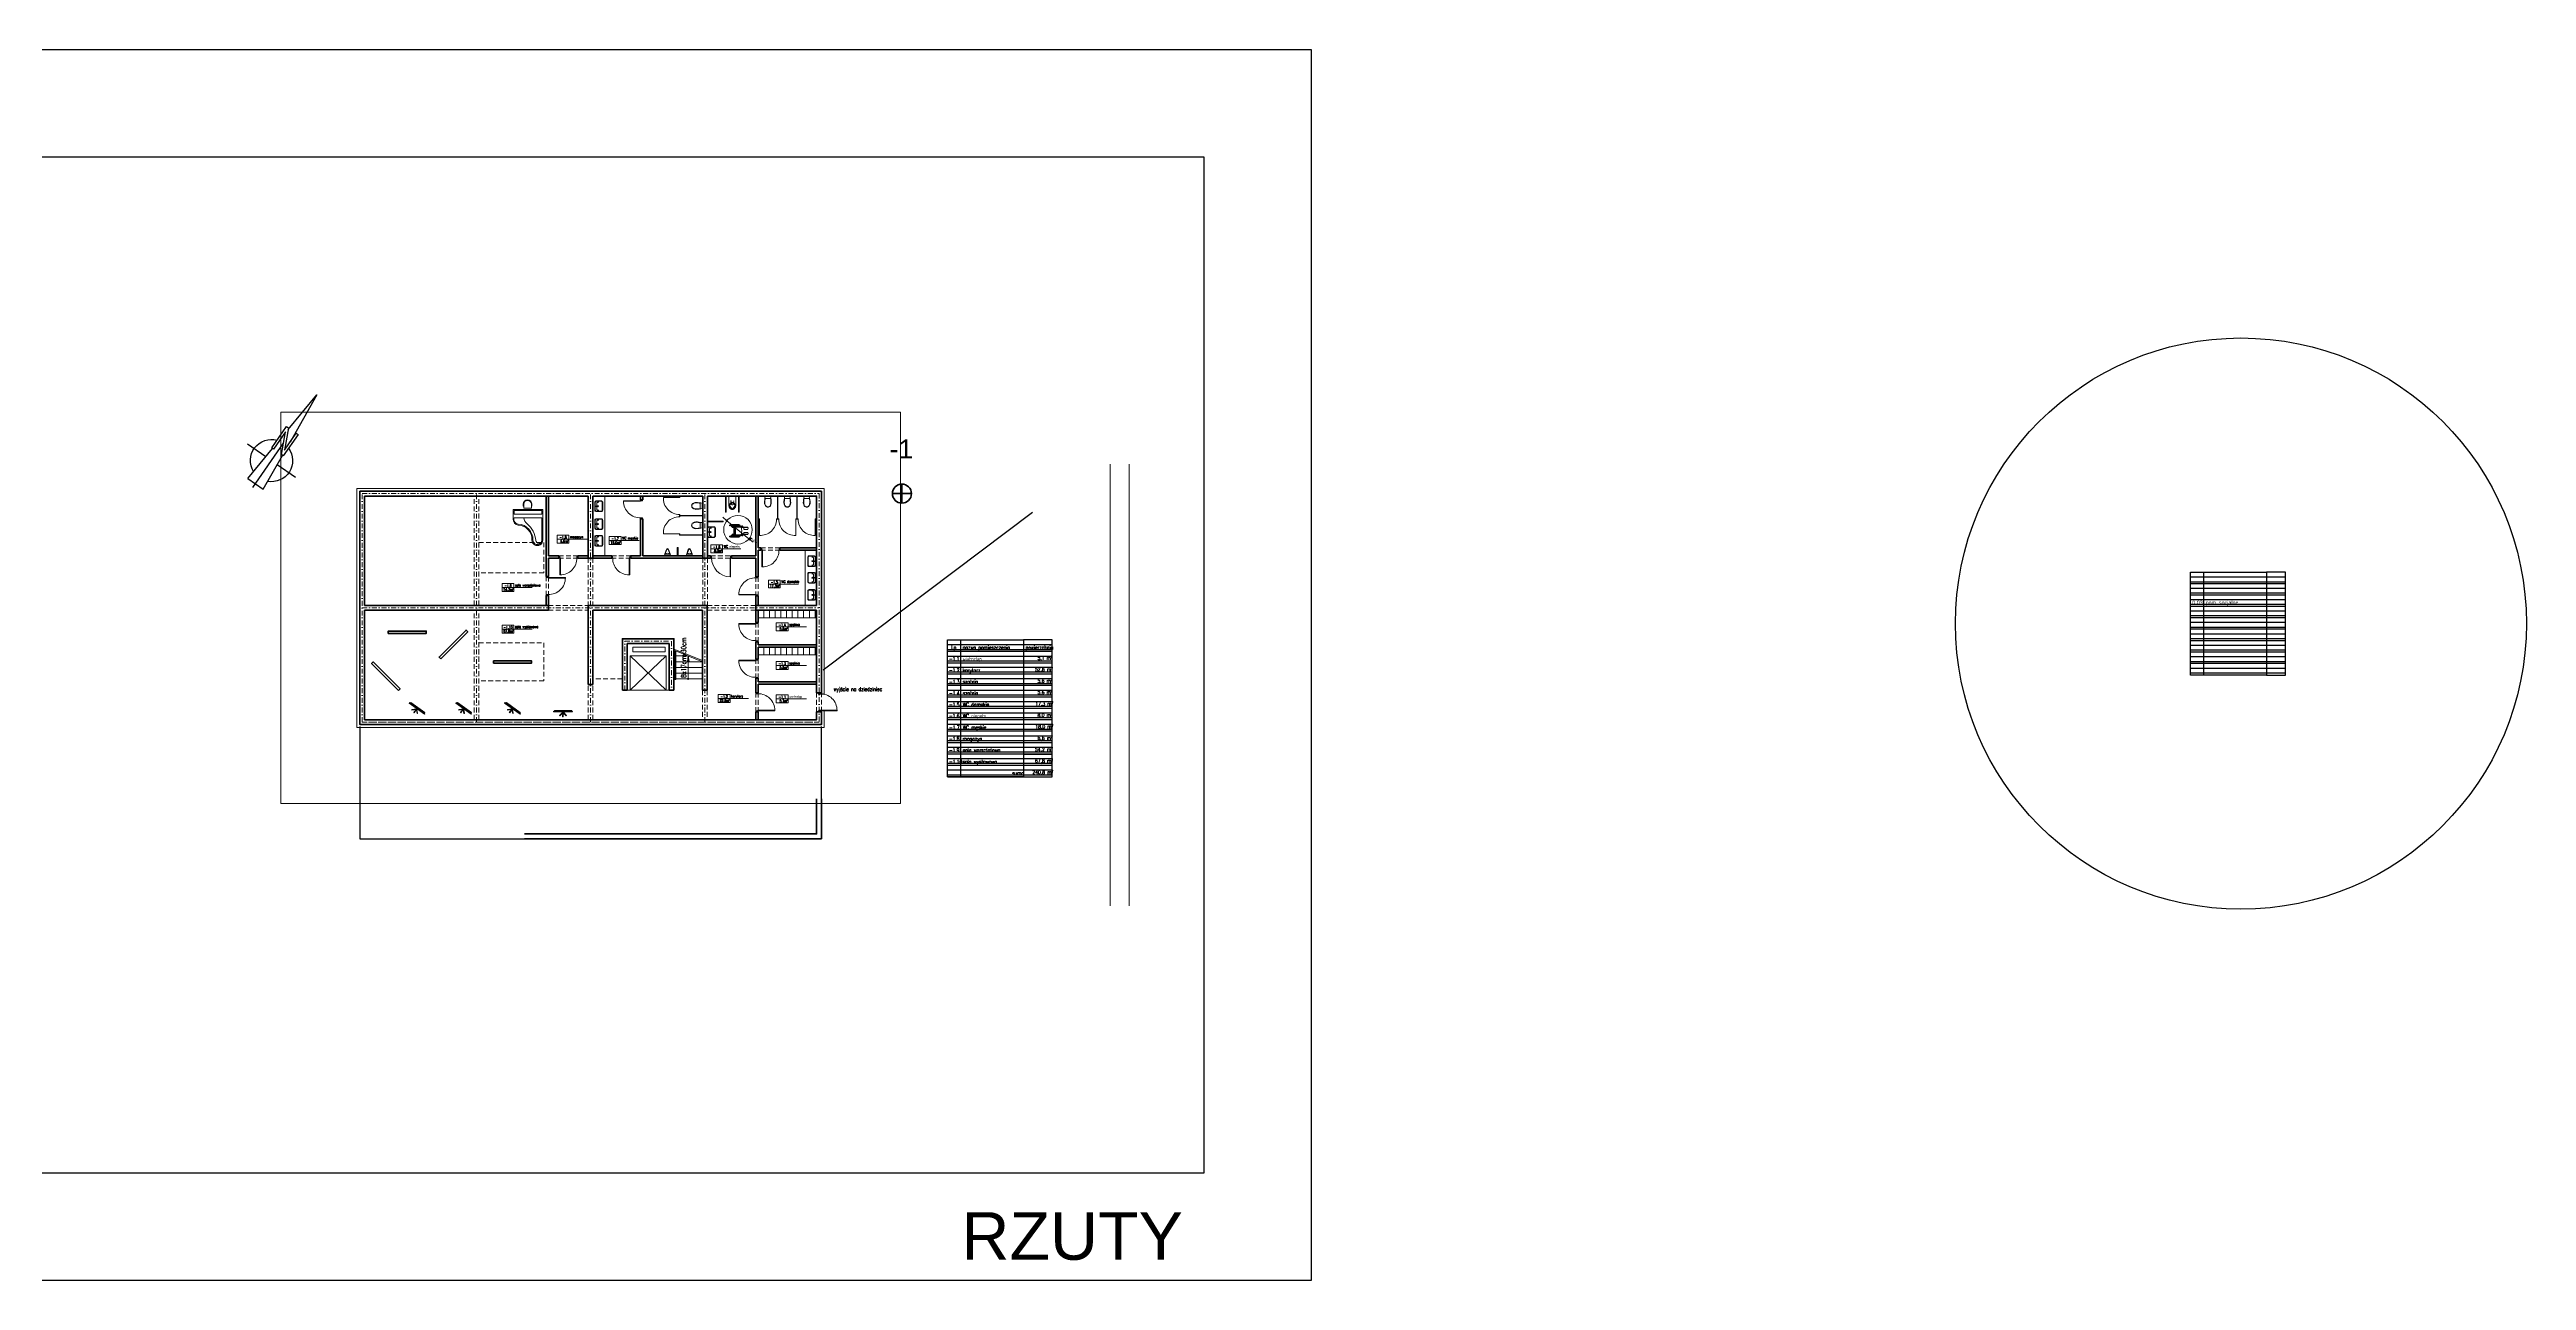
# Model space of a CAD drawing. Header units: millimetres. Extents: x -105266 to 178069, y 491 to 168574.
# Drawn here: x 14374 to 27388, y 14846 to 21310 of the extents above; entities that cross this region are included whole.
import ezdxf
from ezdxf.enums import TextEntityAlignment as Align

# ---------------------------------------------------------------- set-up
doc = ezdxf.new("R2010")
doc.units = ezdxf.units.MM
doc.linetypes.add('DASHDOT', pattern=[25.4, 12.7, -6.35, 0, -6.35])
doc.linetypes.add('DASHED', pattern=[19.05, 12.7, -6.35])
for name, color, linetype, lineweight in [('A- NAD', 111, 'DASHED', 15), ('A-MEBLE', 253, 'Continuous', 5), ('A-OSIE', 7, 'DASHDOT', 0), ('A-SCIANY DZIAŁOWE', 1, 'Continuous', 40), ('A-STOLARKA OKIENNA', 1, 'Continuous', 5), ('A-WIDOK', 111, 'Continuous', 15), ('A-wykończenia', 6, 'Continuous', 13), ('A10_OPIS', 4, 'Continuous', 15), ('A13_WYPOSAZENIE SANITARNE', 41, 'Continuous', 9), ('A16_OPIS_POM', 2, 'Continuous', 9), ('mebelki', 8, 'Continuous', 5), ('SANITARIATY', 9, 'Continuous', 5), ('sciany murowane', 3, 'Continuous', 40)]:
    doc.layers.add(name, color=color, linetype=linetype, lineweight=lineweight)
doc.styles.add('ROMANS', font='romans', dxfattribs={"width": 0.7})
doc.styles.get("Standard").update_dxf_attribs({"font": 'arial.ttf'})

# ---------------------------------------------------------------- blocks, each defined once
blk = doc.blocks.new('MW-0-152')
at = {"layer": 'A13_WYPOSAZENIE SANITARNE', "linetype": 'ByBlock'}
blk.add_line((-16, -10), (16, -10), dxfattribs=at)
blk.add_lwpolyline([(-14, 0, 0.053819), (-18, -33, 0.078305), (-16, -42, 0.087719), (-13, -49, 0.105432), (-7, -54, 0.122623), (0, -56, 0.122623), (7, -54, 0.105432), (13, -49, 0.087719), (16, -42, 0.078305), (18, -33, 0.053819), (13, 0)], format="xyb", close=True, dxfattribs=at)
blk.add_lwpolyline([(-14, -10, 0.037963), (-16, -33, 0.078126), (-14, -42, 0.087719), (-11, -48, 0.105432), (-6, -53, 0.122623), (0, -54, 0.122623), (6, -53, 0.105432), (11, -48, 0.087719), (14, -42, 0.078126), (16, -33, 0.037963), (14, -10)], format="xyb", dxfattribs=at)
blk = doc.blocks.new('MW-0-105')
at = {"layer": 'A13_WYPOSAZENIE SANITARNE', "linetype": 'ByBlock'}
for points in [[(-21, -41), (21, -41, 0.414214), (28, -34), (28, -7, 0.414214), (21, 0), (-21, 0, 0.414214), (-28, -7), (-28, -34, 0.414214)], [(-21, -39), (21, -39, 0.414214), (26, -34), (26, -7, 0.414214), (21, -2), (-21, -2, 0.414214), (-26, -7), (-26, -34, 0.414214)]]:
    blk.add_lwpolyline(points, format="xyb", close=True, dxfattribs=at)
blk.add_lwpolyline([(21, -20), (21, -15, 0.414214), (16, -10), (-16, -10, 0.414214), (-21, -15), (-21, -20)], format="xyb", dxfattribs=at)
for centre, radius in [((0, -16), 2.5), ((0, -6), 1.29)]:
    blk.add_circle(centre, radius, dxfattribs=at)
blk = doc.blocks.new('A$C0A0820CA')
at = {"layer": 'A-STOLARKA OKIENNA'}
for points in [[(0, 5), (5, 5), (5, -5), (0, -5)], [(5, 5), (5, 95), (8, 95), (8, 5)], [(95, 5), (100, 5), (100, -5), (95, -5)]]:
    blk.add_lwpolyline(points, close=True, dxfattribs=at)
blk.add_arc((8, 8), 86.6, 357.7776, 90.2803, dxfattribs=at)
blk = doc.blocks.new('A$C3C107989')
at = {"layer": 'A13_WYPOSAZENIE SANITARNE', "lineweight": 0}
for points in [[(-18, 0), (18, 0)], [(18, 0), (18, -12), (18, -24), (18, -48), (18, -50), (18, -52), (17, -54), (17, -56), (16, -58), (16, -59), (15, -61), (14, -63), (12, -64), (11, -66), (9, -67), (8, -68), (6, -69), (4, -69), (2, -70), (0, -70), (-2, -70), (-4, -69), (-6, -69), (-8, -68), (-9, -67), (-11, -66), (-12, -64), (-14, -63), (-15, -61), (-16, -59), (-16, -58), (-17, -56), (-17, -54), (-18, -52), (-18, -50), (-18, -48), (-18, -24), (-18, -12), (-18, 0)]]:
    blk.add_lwpolyline(points, dxfattribs=at)
at = {"layer": 'A13_WYPOSAZENIE SANITARNE'}
for points in [[(-10, -27), (-5, -27)], [(-8, -24), (-8, -30)], [(5, -27), (10, -27)], [(8, -25), (8, -29)]]:
    blk.add_lwpolyline(points, dxfattribs=at)
at = {"layer": 'A13_WYPOSAZENIE SANITARNE', "lineweight": 0}
for points in [[(-8, -28), (-7, -28), (-7, -28), (-7, -27), (-7, -27), (-7, -27), (-7, -26), (-7, -26), (-8, -26), (-8, -26), (-8, -26), (-8, -27), (-8, -27), (-8, -27), (-8, -28), (-8, -28)], [(-4, -38), (-4, -38), (-4, -37), (-4, -37), (-4, -37), (-3, -37), (-2, -36), (-1, -36), (0, -36), (1, -36), (2, -36), (3, -37), (4, -37), (4, -37), (4, -37), (4, -38), (4, -38), (4, -41), (4, -42), (4, -44), (4, -44), (3, -45), (3, -45), (3, -46), (2, -46), (1, -47), (1, -47), (0, -47), (-1, -47), (-1, -47), (-2, -46), (-3, -46), (-3, -45), (-3, -45), (-4, -44), (-4, -44), (-4, -42), (-4, -41)]]:
    blk.add_lwpolyline(points, close=True, dxfattribs=at)
blk.add_circle((8, -27), 0.752, dxfattribs=at)
for centre, major_axis, ratio in [((0, -49), (0, -16.5), 0.829441), ((0, -50), (0, -14.8), 0.831158)]:
    blk.add_ellipse(centre, major_axis=major_axis, ratio=ratio, start_param=0, end_param=6.283185, dxfattribs=at)
blk = doc.blocks.new('MW-0-174')
at = {"layer": 'A13_WYPOSAZENIE SANITARNE'}
for points in [[(-6, -29, 0.71055), (6, -29), (14, -5, 0.08401), (15, 0), (15, 0), (-15, 0), (-15, 0, 0.08401), (-14, -5)], [(6, -7, -0.647842), (10, -11), (4, -28, -0.71055), (-4, -28), (-10, -11, -0.763455), (-5, -8, 0.366262), (5, -8, -0.077354)]]:
    blk.add_lwpolyline(points, format="xyb", close=True, dxfattribs=at)
blk = doc.blocks.new('A$C078D0F1A')
at = {"layer": 'sciany murowane'}
for p, q in [((-50, 0), (50, 0)), ((0, 50), (0, -50))]:
    blk.add_line(p, q, dxfattribs=at)
blk.add_circle((0, 0), 50, dxfattribs=at)
blk = doc.blocks.new('opis-pomieszczenie')
for p, q in [((-65, 0), (100, 0)), ((0, 22), (0, -21))]:
    blk.add_line(p, q)
blk.add_lwpolyline([(0, 22), (-65, 22), (-65, -21), (0, -21)])
at = {"style": 'ROMANS', "width": 0.7}
for s, height, p in [('m', 14.3, (-14, -18)), ('2', 7.15, (-5, -8))]:
    blk.add_text(s, height=height, dxfattribs=at).set_placement(p, align=Align.CENTER)
blk.add_attdef('NR', text='', height=14.3, dxfattribs=at).set_placement((-32, 3), align=Align.CENTER)
for tag, p in [('POMIESZCZENIE', (6, 4)), ('POS', (6, -18))]:
    blk.add_attdef(tag, p, '', height=14.3, dxfattribs=at)
blk.add_attdef('POW', text='', height=14.3, dxfattribs=at).set_placement((-27, -17), align=Align.RIGHT)
blk = doc.blocks.new('A$C6F6820FE')
at = {"layer": 'A-MEBLE'}
for p, q in [((0, -14), (40, -14)), ((0, -44), (40, -44)), ((0, -74), (40, -74)), ((0, -104), (40, -104)), ((40, -314), (40, -6)), ((0, -134), (40, -134)), ((0, -164), (40, -164)), ((0, -194), (40, -194)), ((0, -224), (40, -224)), ((0, -254), (40, -254)), ((0, -284), (40, -284))]:
    blk.add_line(p, q, dxfattribs=at)
blk = doc.blocks.new('A$C1A052F2C')
at = {"layer": 'A-STOLARKA OKIENNA'}
for points in [[(-105, -5), (-110, -5), (-110, 5), (-105, 5)], [(0, -5), (-5, -5), (-5, 5), (0, 5)], [(-5, -5), (-5, -105), (-8, -105), (-8, -5)]]:
    blk.add_lwpolyline(points, close=True, dxfattribs=at)
blk.add_arc((-4, -4), 101, 180.3589, 267.8962, dxfattribs=at)
blk = doc.blocks.new('A$C594607AF')
at = {"layer": 'A-MEBLE'}
for p, q in [((47, 68), (-5, 68)), ((-5, 65), (47, 65)), ((-5, 9), (47, 9)), ((47, 6), (-5, 6)), ((42, 70), (-1, 70)), ((-1, 70), (-1, 68)), ((-1, 4), (-1, 6)), ((42, 4), (-1, 4)), ((2, 63), (2, 60)), ((20, 63), (2, 63)), ((20, 60), (2, 60)), ((2, 11), (2, 14)), ((20, 14), (2, 14)), ((20, 11), (2, 11)), ((7, 57), (7, 57)), ((7, 55), (17, 55)), ((7, 19), (17, 19)), ((7, 17), (7, 17)), ((10, 57), (9, 57)), ((10, 17), (9, 17)), ((12, 57), (11, 57)), ((12, 17), (11, 17)), ((15, 57), (14, 57)), ((15, 17), (14, 17)), ((17, 57), (16, 57)), ((17, 17), (16, 17)), ((17, 57), (20, 57)), ((17, 17), (17, 57)), ((17, 57), (20, 57)), ((17, 17), (20, 17)), ((20, 65), (20, 57)), ((20, 9), (20, 17)), ((22, 65), (22, 61)), ((37, 63), (22, 63)), ((22, 61), (29, 61)), ((22, 58), (29, 58)), ((22, 58), (22, 42)), ((22, 42), (25, 42)), ((25, 42), (22, 42)), ((25, 32), (22, 32)), ((22, 16), (22, 32)), ((22, 16), (29, 16)), ((22, 13), (29, 13)), ((22, 9), (22, 13)), ((37, 11), (22, 11)), ((25, 57), (29, 57)), ((25, 17), (25, 57)), ((25, 57), (29, 57)), ((25, 17), (29, 17)), ((51, 62), (29, 62)), ((51, 62), (29, 62)), ((29, 57), (51, 57)), ((29, 57), (51, 57)), ((29, 17), (51, 17)), ((51, 12), (29, 12)), ((37, 63), (37, 62)), ((37, 11), (37, 12)), ((42, 70), (42, 68)), ((42, 4), (42, 6)), ((51, 57), (55, 57)), ((51, 57), (55, 57)), ((51, 17), (55, 17)), ((58, 62), (53, 62)), ((53, 60), (58, 60)), ((53, 14), (58, 14)), ((58, 12), (53, 12)), ((56, 56), (89, 56)), ((56, 54), (90, 54)), ((56, 20), (90, 20)), ((56, 18), (89, 18)), ((58, 56), (58, 63)), ((58, 63), (61, 63)), ((58, 18), (58, 11)), ((58, 11), (61, 11)), ((61, 63), (61, 56)), ((62, 62), (61, 62)), ((62, 60), (61, 60)), ((61, 11), (61, 18)), ((62, 14), (61, 14)), ((62, 12), (61, 12)), ((89, 45), (69, 45)), ((89, 29), (69, 29))]:
    blk.add_line(p, q, dxfattribs=at)
for centre, radius, start, end in [((-5, 66), 1.62, 83.3484, 263.3484), ((-5, 8), 1.62, 96.6516, 276.6516), ((9, 56), 2.43, 157.5799, 202.4201), ((9, 18), 2.43, 157.5799, 202.4201), ((8, 59), 2.43, 248.7013, 291.2987), ((8, 15), 2.43, 68.7013, 111.2987), ((10, 59), 2.43, 248.7013, 291.2987), ((10, 15), 2.43, 68.7013, 111.2987), ((13, 59), 2.43, 248.7013, 291.2987), ((13, 15), 2.43, 68.7013, 111.2987), ((16, 59), 2.43, 248.7013, 291.2987), ((16, 15), 2.43, 68.7013, 111.2987), ((-65, 37), 86.8, 346.5803, 13.4197), ((36, 59), 6.91, 158.6958, 201.3042), ((36, 59), 6.91, 158.6958, 201.3042), ((36, 15), 6.91, 158.6958, 201.3042), ((47, 66), 1.62, 276.6516, 96.6516), ((47, 8), 1.62, 263.3484, 83.3484), ((44, 59), 6.91, 338.6958, 21.3042), ((44, 59), 6.91, 338.6958, 21.3042), ((44, 15), 6.91, 338.6958, 21.3042), ((54, 61), 1.29, 111.1935, 248.8065), ((54, 13), 1.29, 111.1935, 248.8065), ((-29, 37), 86.8, 346.5803, 13.4197), ((62, 61), 1.29, 291.1935, 68.8065), ((62, 13), 1.29, 291.1935, 68.8065), ((81, 51), 12.9, 165.0649, 204.3854), ((81, 23), 12.9, 155.6146, 194.9351), ((81, 51), 11.7, 165.0649, 207.0325), ((81, 23), 11.7, 152.9675, 194.9351), ((78, 51), 12.9, 335.6146, 24.3854), ((78, 23), 12.9, 335.6146, 24.3854)]:
    blk.add_arc(centre, radius, start, end, dxfattribs=at)
blk = doc.blocks.new('A$C50B7139D')
at = {"layer": 'A-MEBLE'}
h = blk.add_hatch(color=256, dxfattribs=at)
h.dxf.hatch_style = 1
h.paths.add_polyline_path([(-118, 106), (-112, 99), (-120, 104)])
h = blk.add_hatch(color=256, dxfattribs=at)
h.dxf.hatch_style = 1
h.paths.add_polyline_path([(11, 0), (3, 4), (9, -3)])
blk.add_line((3, 4), (-112, 99), dxfattribs=at)
for points in [[(-112, 99), (-134, 118)], [(3, 4), (26, -14)]]:
    blk.add_lwpolyline(points, dxfattribs=at)
for points in [[(-118, 106), (-112, 99), (-120, 104)], [(11, 0), (3, 4), (9, -3)]]:
    blk.add_lwpolyline(points, close=True, dxfattribs=at)
blk.add_circle((-54, 52), 75, dxfattribs=at)
at = {"layer": 'A16_OPIS_POM'}
blk.add_line((9, 6), (20, 5), dxfattribs=at)
blk.add_circle((14, 6), 3.53, dxfattribs=at)
blk.add_blockref('A$C594607AF', (-92, 9))
at = {"layer": 'A16_OPIS_POM', "insert": (23, 7), "char_height": 10, "attachment_point": 1, "rotation": 322.7249, "style": 'ROMANS'}
blk.add_mtext_dynamic_manual_height_columns('{\\fArial Narrow|b0|i0|c0|p34;150 cm}', width=102.12, gutter_width=12.5, heights=[0], dxfattribs=at)
blk = doc.blocks.new('A$C75C05469')
at = {"layer": 'A-WIDOK'}
h = blk.add_hatch(color=256, dxfattribs=at)
h.dxf.hatch_style = 1
h.paths.add_polyline_path([(10, -60), (-5, -30)])
h.paths.add_polyline_path([(4, 0), (0, 30), (0, 30), (-4, 0)])
blk.add_lwpolyline([(0, 30), (4, 0), (-4, 0), (0, 30)], dxfattribs=at)
blk = doc.blocks.new('sztalugaa')
at = {"layer": 'A-MEBLE', "ltscale": 10}
for points in [[(-61, -73), (-4, 9), (-1, 7), (-59, -75), (-61, -73)], [(-4, 3), (0, 0), (-52, -74), (-56, -71)], [(-35, -33), (-58, -37), (-58, -34), (-38, -30)], [(-35, -29), (-52, -16), (-54, -19), (-37, -31)], [(-33, -30), (-37, -7), (-40, -7), (-36, -28)], [(-34, -34), (-37, -32), (-34, -28), (-31, -31), (-34, -34)]]:
    blk.add_lwpolyline(points, dxfattribs=at)
blk = doc.blocks.new('fortepian')
at = {"layer": 'mebelki'}
for p, q in [((-27, -57), (-17, -57)), ((-27, -103), (-17, -103)), ((-17, -57), (-17, -60)), ((-17, -103), (-17, -100))]:
    blk.add_line(p, q, dxfattribs=at)
for points in [[(2, 0), (162, 0, -1.008602), (161, -57, 0.396836), (82, -129, -0.411209), (50, -156), (0, -156), (0, 0)], [(-7, -100), (-7, -60), (-27, -60, 1), (-27, -100)]]:
    blk.add_lwpolyline(points, format="xyb", close=True, dxfattribs=at)
for points in [[(25, -151), (5, -151), (5, -5)], [(25, -151), (25, -5)], [(45, -151), (45, -5)]]:
    blk.add_lwpolyline(points, dxfattribs=at)
for points in [[(5, -5), (25, -5, -1.008602)], [(45, -5), (162, -5, -1.008602), (161, -52, 0.396836), (77, -129, -0.476896), (45, -151)], [(162, -5, -0.964093), (163, -37, 0.208), (76, -83, -0.210675), (45, -99, -0.001592)]]:
    blk.add_lwpolyline(points, format="xyb", dxfattribs=at)
blk.add_arc((-27, -80), 23, 90, 270, dxfattribs=at)
blk = doc.blocks.new('A$C44275C23')
for p, q in [((4.61, 4.11), (4.61, 0.97)), ((0, 0), (7.57, 0)), ((0.66, 1.32), (6.09, 0.85)), ((0.66, 1.32), (0.66, -1.32)), ((6.09, 0.99), (9.71, 0.99)), ((6.09, 0.66), (6.09, 0.99)), ((6.09, 0.89), (6.09, 0.82)), ((6.09, 0.76), (6.09, 0.69)), ((9.05, 0.66), (6.09, 0.66)), ((6.09, -0.66), (9.05, 0.66)), ((9.71, 0.66), (6.83, -0.66)), ((15.79, 0), (8.22, -0.66)), ((9.49, 0.56), (15.79, 0)), ((9.71, 0.99), (9.71, 0.66)), ((0.66, -1.32), (6.09, -0.85)), ((4.61, -0.97), (4.61, -4.11)), ((6.09, -0.99), (6.09, -0.66)), ((9.71, -0.99), (6.09, -0.99)), ((6.83, -0.66), (9.71, -0.66)), ((9.71, -0.66), (9.71, -0.99)), ((9.71, -0.69), (9.71, -0.76)), ((9.71, -0.82), (9.71, -0.89))]:
    blk.add_line(p, q)
at = {"extrusion": (0, 0, -1)}
for major_axis, start_param, end_param in [((0, -2.96), 1.990863, 4.372879), ((0, 2.96), 1.909951, 4.291964)]:
    blk.add_ellipse((4.61, 0), major_axis=major_axis, ratio=1, start_param=start_param, end_param=end_param, dxfattribs=at)

msp = doc.modelspace()

# ---------------------------------------------------------------- hatches: boundary and pattern name
at = {"layer": 'A-WIDOK'}
h = msp.add_hatch(color=256, dxfattribs=at)
h.dxf.hatch_style = 1
edge = h.paths.add_edge_path()
edge.add_arc((17729.26, 18005.75), 3.47, 90, 450)

# ---------------------------------------------------------------- linework, layer by layer
for p, q in [((18404.26, 18965.75), (18404.26, 18845.75)), ((18439.26, 18052.75), (19537.98, 18880.85)), ((25622.29, 18505.69), (26122.29, 18505.69)), ((25692.29, 18025.69), (25692.29, 18565.69)), ((26022.29, 18565.69), (26022.29, 18025.69)), ((26122.29, 18445.69), (25622.29, 18445.69)), ((26122.29, 18385.69), (25622.29, 18385.69)), ((26122.29, 18325.69), (25622.29, 18325.69)), ((26122.29, 18265.69), (25622.29, 18265.69)), ((19091.8, 18150.09), (19641.8, 18150.09)), ((19091.8, 18090.09), (19641.8, 18090.09)), ((19161.8, 17490.09), (19161.8, 18210.09)), ((19491.8, 18150.09), (19491.8, 17610.09)), ((26122.29, 18205.69), (25622.29, 18205.69)), ((26122.29, 18145.69), (25622.29, 18145.69)), ((19641.8, 18030.09), (19091.8, 18030.09)), ((19641.8, 17970.09), (19091.8, 17970.09)), ((26122.29, 18085.69), (25622.29, 18085.69)), ((19641.8, 17910.09), (19091.8, 17910.09)), ((19641.8, 17850.09), (19091.8, 17850.09)), ((19641.8, 17790.09), (19091.8, 17790.09)), ((19641.8, 17730.09), (19091.8, 17730.09)), ((19641.8, 17670.09), (19091.8, 17670.09)), ((19641.8, 17610.09), (19091.8, 17610.09)), ((19641.8, 17550.09), (19091.8, 17550.09))]:
    msp.add_line(p, q)
at = {"color": 4}
for p, q in [((25622.29, 18540.69), (26122.29, 18540.69)), ((25622.29, 18515.69), (26122.29, 18515.69)), ((26122.29, 18480.69), (25622.29, 18480.69)), ((26122.29, 18455.69), (25622.29, 18455.69)), ((26122.29, 18420.69), (25622.29, 18420.69)), ((26122.29, 18395.69), (25622.29, 18395.69)), ((26122.29, 18360.69), (25622.29, 18360.69)), ((26122.29, 18335.69), (25622.29, 18335.69)), ((26122.29, 18300.69), (25622.29, 18300.69)), ((26122.29, 18275.69), (25622.29, 18275.69)), ((26122.29, 18240.69), (25622.29, 18240.69)), ((19091.8, 18185.09), (19641.8, 18185.09)), ((19091.8, 18160.09), (19641.8, 18160.09)), ((19091.8, 18125.09), (19641.8, 18125.09)), ((19091.8, 18100.09), (19641.8, 18100.09)), ((26122.29, 18215.69), (25622.29, 18215.69)), ((26122.29, 18180.69), (25622.29, 18180.69)), ((26122.29, 18155.69), (25622.29, 18155.69)), ((26122.29, 18120.69), (25622.29, 18120.69)), ((26122.29, 18095.69), (25622.29, 18095.69)), ((19641.8, 18065.09), (19091.8, 18065.09)), ((19641.8, 18040.09), (19091.8, 18040.09)), ((19641.8, 18005.09), (19091.8, 18005.09)), ((19641.8, 17980.09), (19091.8, 17980.09)), ((26122.29, 18060.69), (25622.29, 18060.69)), ((26122.29, 18035.69), (25622.29, 18035.69)), ((19641.8, 17945.09), (19091.8, 17945.09)), ((19641.8, 17920.09), (19091.8, 17920.09)), ((19641.8, 17885.09), (19091.8, 17885.09)), ((19641.8, 17860.09), (19091.8, 17860.09)), ((19641.8, 17825.09), (19091.8, 17825.09)), ((19641.8, 17800.09), (19091.8, 17800.09)), ((19641.8, 17765.09), (19091.8, 17765.09)), ((19641.8, 17740.09), (19091.8, 17740.09)), ((19641.8, 17705.09), (19091.8, 17705.09)), ((19641.8, 17680.09), (19091.8, 17680.09)), ((19641.8, 17645.09), (19091.8, 17645.09)), ((19641.8, 17620.09), (19091.8, 17620.09)), ((19641.8, 17585.09), (19091.8, 17585.09)), ((19641.8, 17560.09), (19091.8, 17560.09)), ((19641.8, 17525.09), (19091.8, 17525.09)), ((19641.8, 17500.09), (19091.8, 17500.09))]:
    msp.add_line(p, q, dxfattribs=at)
for points in [[(5773.47, 21310.39), (21002.39, 21310.39), (21002.39, 14846.11), (5773.47, 14846.11)], [(6336.59, 20747.27), (20439.26, 20747.27), (20439.26, 15409.23), (6336.59, 15409.23)], [(26022.29, 18565.69), (26022.29, 18025.69), (25622.29, 18025.69), (25622.29, 18565.69)], [(19491.8, 18210.09), (19491.8, 17490.09), (19091.8, 17490.09), (19091.8, 18210.09)]]:
    msp.add_lwpolyline(points, close=True)
for points in [[(26022.29, 18025.69), (26122.29, 18025.69), (26122.29, 18565.69), (26022.29, 18565.69)], [(19491.8, 17610.09), (19641.8, 17610.09), (19641.8, 18210.09), (19491.8, 18210.09)], [(16004.26, 17755.75), (16004.26, 17165.75), (18429.26, 17165.75), (18429.26, 17755.75)], [(19091.8, 17490.09), (19641.8, 17490.09), (19641.8, 17610.09)]]:
    msp.add_lwpolyline(points)
msp.add_circle((25887.93, 18295.69), 1500)
at = {"layer": 'A- NAD', "ltscale": 2}
for p, q in [((16604.26, 18390.75), (16604.26, 18965.75)), ((16629.26, 18390.75), (16629.26, 18965.75)), ((17049.66, 18652.03), (17149.66, 18652.03)), ((17049.66, 18640.03), (17149.66, 18640.03)), ((17204.26, 18640.03), (17204.26, 18390.75)), ((17229.26, 18640.03), (17229.26, 18390.75)), ((17326.32, 18640.03), (17427.37, 18640.03)), ((17327.37, 18652.03), (17427.37, 18652.03)), ((17806.26, 18640.03), (17806.26, 18390.75)), ((17831.26, 18640.03), (17831.26, 18390.75)), ((17847.11, 18652.03), (17957.11, 18652.03)), ((17847.11, 18640.03), (17957.11, 18640.03)), ((18110.87, 18694.03), (18210.87, 18694.03)), ((18110.87, 18682.03), (18210.87, 18682.03)), ((16983.26, 18443), (16983.26, 18543)), ((16995.26, 18543), (16995.26, 18443)), ((18084.26, 18541.03), (18084.26, 18441.03)), ((18096.26, 18541.03), (18096.26, 18441.03)), ((16604.26, 17790.75), (16604.26, 18365.75)), ((16629.26, 17790.75), (16629.26, 18365.75)), ((16995.26, 18390.75), (17204.26, 18390.75)), ((16995.26, 18365.75), (17204.26, 18365.75)), ((17829.26, 18390.75), (18084.26, 18390.75)), ((17829.26, 18365.75), (18084.26, 18365.75)), ((16629.26, 18237), (16629.26, 18037)), ((18084.26, 18300.6), (18084.26, 18200.6)), ((18096.26, 18300.6), (18096.26, 18200.6)), ((18084.26, 18008.27), (18084.26, 18108.27)), ((18096.26, 18008.27), (18096.26, 18108.27)), ((17204.26, 17790.75), (17204.26, 17975.75)), ((17384.26, 18005.75), (17229.26, 18005.75)), ((17229.26, 17790.75), (17229.26, 17975.75)), ((17804.26, 17945.75), (17804.26, 17790.75)), ((17829.26, 17945.75), (17829.26, 17790.75)), ((18084.26, 17932.55), (18084.26, 17832.55)), ((18096.26, 17932.55), (18096.26, 17832.55)), ((18404.26, 17932.55), (18404.26, 17832.55)), ((18429.26, 17832.55), (18429.26, 17932.55)), ((17229.26, 17765.75), (17804.26, 17765.75))]:
    msp.add_line(p, q, dxfattribs=at)
for points in [[(16629.26, 18721.72), (16971.26, 18721.72), (16971.26, 18561.72), (16629.26, 18561.72)], [(16629.26, 18195), (16971.26, 18195), (16971.26, 17995), (16629.26, 17995)]]:
    msp.add_lwpolyline(points, dxfattribs=at)
at = {"layer": 'A-MEBLE'}
for points in [[(17659.26, 18153.75), (17659.26, 18005.75)], [(17664.26, 18151.75), (17664.26, 18005.75)], [(17659.26, 18005.75), (17659.26, 18001.75), (17664.26, 18001.75), (17664.26, 18005.75)]]:
    msp.add_lwpolyline(points, dxfattribs=at)
at = {"layer": 'A-OSIE', "ltscale": 2}
for p, q in [((16016.76, 18978.25), (18416.76, 18978.25)), ((16616.76, 17778.25), (16616.76, 18978.25)), ((17216.76, 17778.25), (17216.76, 18978.25)), ((17816.76, 17778.25), (17816.76, 18978.25)), ((16016.76, 18378.25), (18416.76, 18378.25)), ((16016.76, 17778.25), (18416.76, 17778.25))]:
    msp.add_line(p, q, dxfattribs=at)
for points in [[(18416.76, 18978.25), (18416.76, 17778.25), (16016.76, 17778.25), (16016.76, 18978.25)], [(17396.76, 17945.75), (17396.76, 18203.25), (17641.76, 18203.25), (17641.76, 17945.75)]]:
    msp.add_lwpolyline(points, dxfattribs=at)
at = {"layer": 'A-SCIANY DZIAŁOWE'}
for p, q in [((16983.26, 18965.75), (16983.26, 18543)), ((16995.26, 18652.03), (16995.26, 18965.75)), ((17478.26, 18945.94), (17478.26, 18965.75)), ((17478.26, 18945.94), (17490.26, 18945.94)), ((17490.26, 18945.94), (17490.26, 18965.75)), ((18084.26, 18965.75), (18084.26, 18652.03)), ((18096.26, 18965.75), (18096.26, 18694.03)), ((17478.26, 18652.03), (17478.26, 18845.94)), ((17478.26, 18845.94), (17490.26, 18845.94)), ((17490.26, 18652.03), (17490.26, 18845.94)), ((16995.26, 18652.03), (17049.66, 18652.03)), ((16995.26, 18543), (16995.26, 18640.03)), ((16995.26, 18640.03), (17049.66, 18640.03)), ((17049.66, 18640.03), (17049.66, 18652.03)), ((17149.66, 18652.03), (17204.26, 18652.03)), ((17149.66, 18640.03), (17149.66, 18652.03)), ((17149.66, 18640.03), (17204.26, 18640.03)), ((17229.26, 18652.03), (17327.37, 18652.03)), ((17229.26, 18640.03), (17327.37, 18640.03)), ((17327.37, 18640.03), (17327.37, 18652.03)), ((17847.11, 18652.03), (17829.26, 18652.03)), ((17829.26, 18640.03), (17847.11, 18640.03)), ((17847.11, 18640.03), (17847.11, 18652.03)), ((18084.26, 18652.03), (17957.11, 18652.03)), ((17957.11, 18652.03), (17957.11, 18640.03)), ((17957.11, 18640.03), (18084.26, 18640.03)), ((18084.26, 18640.03), (18084.26, 18541.03)), ((18096.26, 18694.03), (18110.87, 18694.03)), ((18096.26, 18682.03), (18096.26, 18541.03)), ((18096.26, 18682.03), (18110.87, 18682.03)), ((18110.87, 18682.03), (18110.87, 18694.03)), ((18210.87, 18694.03), (18404.26, 18694.03)), ((18210.87, 18682.03), (18210.87, 18694.03)), ((18210.87, 18682.03), (18404.26, 18682.03)), ((16983.17, 18543), (16995.17, 18543)), ((18084.26, 18541.03), (18096.26, 18541.03)), ((16983.26, 18443), (16983.26, 18390.75)), ((16983.26, 18443), (16995.26, 18443)), ((16995.26, 18390.75), (16995.26, 18443)), ((18084.26, 18441.03), (18084.26, 18390.75)), ((18084.26, 18441.03), (18096.26, 18441.03)), ((18084.26, 18365.75), (18084.26, 18300.6)), ((18096.26, 18441.03), (18096.26, 18390.75)), ((18096.26, 18365.75), (18096.26, 18300.6)), ((18084.26, 18300.6), (18096.26, 18300.6)), ((18084.26, 18200.6), (18084.26, 18108.27)), ((18084.26, 18200.6), (18096.26, 18200.6)), ((18084.26, 18108.27), (18096.26, 18108.27)), ((18096.26, 18200.6), (18096.26, 18184.02)), ((18404.26, 18184.02), (18096.26, 18184.02)), ((18096.26, 18172.02), (18096.26, 18108.27)), ((18404.26, 18172.02), (18096.26, 18172.02)), ((18084.26, 18008.27), (18084.26, 17932.55)), ((18084.26, 18008.27), (18096.26, 18008.27)), ((18096.26, 18008.27), (18096.26, 17990.28)), ((18404.26, 17990.28), (18096.26, 17990.28)), ((18096.26, 17978.28), (18096.26, 17932.55)), ((18404.26, 17978.28), (18096.26, 17978.28)), ((18084.26, 17932.55), (18096.26, 17932.55)), ((18084.26, 17832.55), (18084.26, 17790.75)), ((18084.26, 17832.55), (18096.26, 17832.55)), ((18096.26, 17832.55), (18096.26, 17790.75))]:
    msp.add_line(p, q, dxfattribs=at)
for points in [[(17478.26, 18652.03), (17427.37, 18652.03), (17427.37, 18640.03), (17806.26, 18640.03)], [(17806.26, 18652.03), (17490.26, 18652.03)], [(16153.57, 18244.35), (16353.57, 18244.35), (16353.57, 18256.35), (16153.57, 18256.35), (16153.57, 18244.35)], [(16429.35, 18111.47), (16570.77, 18252.89), (16562.29, 18261.37), (16420.87, 18119.95), (16429.35, 18111.47)], [(16207.21, 17944.31), (16065.79, 18085.73), (16074.27, 18094.22), (16215.69, 17952.8), (16207.21, 17944.31)], [(16706.51, 18087.94), (16906.51, 18087.94), (16906.51, 18099.94), (16706.51, 18099.94), (16706.51, 18087.94)]]:
    msp.add_lwpolyline(points, dxfattribs=at)
at = {"layer": 'A-STOLARKA OKIENNA'}
for p, q in [((17684.26, 18958.75), (17599.26, 18958.75)), ((17684.26, 18766.75), (17599.26, 18766.75)), ((18103.26, 18843.75), (18103.26, 18758.75)), ((18295.26, 18843.75), (18295.26, 18758.75)), ((18397.26, 18843.75), (18397.26, 18758.75))]:
    msp.add_line(p, q, dxfattribs=at)
for centre, start, end in [((17683.48, 18953.15), 176.196766, 270.53008), ((17683.48, 18772.35), 89.46992, 183.803234), ((18108.86, 18842.97), 266.196766, 0.53008), ((18289.67, 18842.97), 179.46992, 273.803234), ((18391.67, 18842.97), 179.46992, 273.803234)]:
    msp.add_arc(centre, 84.41, start, end, dxfattribs=at)
at = {"layer": 'A-WIDOK'}
for p, q in [((17424.26, 18125.75), (17614.26, 17945.75)), ((17424.26, 17945.75), (17614.26, 18125.75)), ((17804.26, 18101.13), (17654.26, 18161.13)), ((17804.26, 18095.75), (17654.26, 18155.75)), ((17654.26, 18125.75), (17659.26, 18125.75)), ((17654.26, 18095.75), (17659.26, 18095.75)), ((17664.26, 18125.75), (17729.26, 18125.75)), ((17664.26, 18095.75), (17804.26, 18095.75)), ((17729.26, 18005.75), (17729.26, 18125.75)), ((17654.26, 18065.75), (17659.26, 18065.75)), ((17654.26, 18035.75), (17659.26, 18035.75)), ((17659.26, 18005.75), (17654.26, 18005.75)), ((17664.26, 18065.75), (17804.26, 18065.75)), ((17664.26, 18035.75), (17804.26, 18035.75)), ((17804.26, 18005.75), (17664.26, 18005.75)), ((17409.26, 17945.75), (17629.26, 17945.75))]:
    msp.add_line(p, q, dxfattribs=at)
msp.add_lwpolyline([(17424.26, 18125.75), (17614.26, 18125.75), (17614.26, 17945.75), (17424.26, 17945.75)], close=True, dxfattribs=at)
msp.add_lwpolyline([(17439.26, 18171.29), (17609.26, 18171.29), (17609.26, 18147.29), (17439.26, 18147.29), (17439.26, 18171.29)], dxfattribs=at)
msp.add_circle((17729.26, 18005.75), 3.47, dxfattribs=at)
at = {"layer": 'A-wykończenia'}
msp.add_lwpolyline([(18844.26, 17524.55), (18844.26, 17350.75), (15589.26, 17350.75), (15589.26, 19405.75), (18844.26, 19405.75)], close=True, dxfattribs=at)
msp.add_lwpolyline([(18421.76, 17840.55), (18444.26, 17840.55), (18444.26, 17750.75), (15989.26, 17750.75), (15989.26, 19005.75), (18444.26, 19005.75), (18444.26, 17924.55), (18421.76, 17924.55)], dxfattribs=at)
at = {"layer": 'A10_OPIS'}
for p, q in [((19946.69, 16814.28), (19946.69, 19132.4)), ((20046.69, 16814.28), (20046.69, 19132.4))]:
    msp.add_line(p, q, dxfattribs=at)
at = {"layer": 'A13_WYPOSAZENIE SANITARNE'}
for p, q in [((17291.26, 18652.03), (17291.26, 18965.75)), ((17684.26, 18965.75), (17684.26, 18958.75)), ((17684.26, 18958.75), (17686.26, 18958.75)), ((17686.26, 18965.75), (17686.26, 18958.75)), ((18198.26, 18845.75), (18198.26, 18965.75)), ((18200.26, 18845.75), (18200.26, 18965.75)), ((18300.26, 18845.75), (18300.26, 18965.75)), ((18302.26, 18845.75), (18302.26, 18965.75)), ((17684.26, 18868.75), (17684.26, 18856.75)), ((17684.26, 18868.75), (17684.26, 18863.75)), ((17684.26, 18868.75), (17686.26, 18868.75)), ((17684.26, 18856.75), (17686.26, 18856.75)), ((17684.26, 18766.75), (17684.26, 18759.75)), ((17684.26, 18766.75), (17684.26, 18761.75)), ((17684.26, 18766.75), (17686.26, 18766.75)), ((17684.26, 18759.75), (17686.26, 18759.75)), ((17686.26, 18868.75), (17686.26, 18856.75)), ((17686.26, 18868.75), (17686.26, 18863.75)), ((17686.26, 18863.75), (17806.26, 18863.75)), ((17686.26, 18861.75), (17806.26, 18861.75)), ((17686.26, 18766.75), (17686.26, 18759.75)), ((17686.26, 18766.75), (17686.26, 18761.75)), ((17686.26, 18761.75), (17806.26, 18761.75)), ((17686.26, 18759.75), (17806.26, 18759.75)), ((18098.26, 18845.75), (18103.26, 18845.75)), ((18098.26, 18843.75), (18103.26, 18843.75)), ((18103.26, 18843.75), (18103.26, 18845.75)), ((18193.26, 18843.75), (18193.26, 18845.75)), ((18193.26, 18845.75), (18198.26, 18845.75)), ((18193.26, 18843.75), (18205.26, 18843.75)), ((18198.26, 18845.75), (18198.26, 18845.75)), ((18198.26, 18843.75), (18205.26, 18843.75)), ((18198.26, 18843.75), (18198.26, 18843.75)), ((18200.26, 18845.75), (18205.26, 18845.75)), ((18205.26, 18843.75), (18205.26, 18845.75)), ((18295.26, 18845.75), (18300.26, 18845.75)), ((18295.26, 18843.75), (18295.26, 18845.75)), ((18295.26, 18845.75), (18300.26, 18845.75)), ((18295.26, 18843.75), (18295.26, 18845.75)), ((18295.26, 18843.75), (18307.26, 18843.75)), ((18295.26, 18843.75), (18300.26, 18843.75)), ((18302.26, 18845.75), (18307.26, 18845.75)), ((18307.26, 18843.75), (18307.26, 18845.75)), ((18397.26, 18845.75), (18404.26, 18845.75)), ((18397.26, 18845.75), (18402.26, 18845.75)), ((18397.26, 18843.75), (18397.26, 18845.75)), ((18397.26, 18843.75), (18404.26, 18843.75)), ((18397.26, 18843.75), (18402.26, 18843.75)), ((18344.26, 18682.03), (18344.26, 18390.75))]:
    msp.add_line(p, q, dxfattribs=at)
for points in [[(17925.74, 18965.75), (17925.74, 18880.75), (17928.74, 18880.75), (17928.74, 18965.75), (17925.74, 18965.75)], [(17996.92, 18965.75), (17996.92, 18880.75), (17993.92, 18880.75), (17993.92, 18965.75), (17996.92, 18965.75)], [(17829.05, 18830.34), (17914.05, 18830.34), (17914.05, 18833.34), (17829.05, 18833.34), (17829.05, 18830.34)], [(17671.39, 18654.66), (17671.39, 18694.66), (17676.39, 18694.66), (17676.39, 18654.66)]]:
    msp.add_lwpolyline(points, dxfattribs=at)
at = {"layer": 'SANITARIATY'}
for p, q in [((17684.26, 18965.75), (17686.26, 18965.75)), ((17684.26, 18965.75), (17686.26, 18965.75)), ((17686.26, 18965.75), (17806.26, 18965.75)), ((17684.26, 18868.75), (17686.26, 18868.75)), ((17684.26, 18766.75), (17686.26, 18766.75)), ((18205.26, 18843.75), (18205.26, 18845.75)), ((18397.26, 18843.75), (18397.26, 18845.75))]:
    msp.add_line(p, q, dxfattribs=at)
at = {"layer": 'SANITARIATY', "ltscale": 0.05}
for p, q in [((17684.26, 18965.75), (17684.26, 18965.75)), ((17686.26, 18965.75), (17686.26, 18965.75))]:
    msp.add_line(p, q, dxfattribs=at)
at = {"layer": 'sciany murowane'}
for p, q in [((16029.26, 18965.75), (17204.26, 18965.75)), ((16029.26, 18390.75), (16029.26, 18965.75)), ((17204.26, 18640.03), (17204.26, 18965.75)), ((17229.26, 18965.75), (17806.26, 18965.75)), ((17229.26, 18640.03), (17229.26, 18965.75)), ((17806.26, 18640.03), (17806.26, 18965.75)), ((17831.26, 18965.75), (17831.26, 18640.03)), ((17229.26, 18640.03), (17204.26, 18640.03)), ((17806.26, 18640.03), (17831.26, 18640.03)), ((16029.26, 18390.75), (16995.26, 18390.75)), ((16029.26, 18365.75), (16995.26, 18365.75)), ((16995.26, 18390.75), (16995.26, 18365.75)), ((17804.26, 18390.75), (17829.26, 18390.75)), ((18084.26, 18390.75), (18404.26, 18390.75)), ((18084.26, 18390.75), (18084.26, 18365.75)), ((18084.26, 18365.75), (18404.26, 18365.75)), ((17384.26, 17945.75), (17409.26, 17945.75)), ((17629.26, 17945.75), (17654.26, 17945.75)), ((17829.26, 17945.75), (17804.26, 17945.75)), ((18404.26, 17932.55), (18429.26, 17932.55)), ((18404.26, 17832.55), (18429.26, 17832.55))]:
    msp.add_line(p, q, dxfattribs=at)
for points in [[(18429.26, 17832.55), (18429.26, 17765.75), (16004.26, 17765.75), (16004.26, 18990.75), (18429.26, 18990.75), (18429.26, 17932.55)], [(17831.26, 18965.75), (18404.26, 18965.75), (18404.26, 18390.75)], [(18404.26, 17832.55), (18404.26, 17790.75), (16029.26, 17790.75), (16029.26, 18365.75)], [(17204.26, 17975.75), (17204.26, 18390.75), (17804.26, 18390.75)], [(17229.26, 17975.75), (17229.26, 18365.75), (17804.26, 18365.75), (17804.26, 17945.75)], [(17829.26, 18390.75), (17829.26, 17945.75)], [(18404.26, 18365.75), (18404.26, 17932.55)], [(17384.26, 17945.75), (17384.26, 18215.75), (17654.26, 18215.75), (17654.26, 17945.75)], [(17409.26, 17945.75), (17409.26, 18190.75), (17629.26, 18190.75), (17629.26, 17945.75)], [(17204.26, 17975.75), (17229.26, 17975.75)], [(18404.26, 17375.76), (18404.26, 17190.75), (16869.26, 17190.75)], [(18429.26, 17375.76), (18429.26, 17165.75), (16869.26, 17165.75)]]:
    msp.add_lwpolyline(points, dxfattribs=at)

# ---------------------------------------------------------------- block references
at = {"xscale": 37.5, "yscale": 37.5, "zscale": 37.5, "rotation": 55.33154687291216}
msp.add_blockref('A$C44275C23', (15441.81, 19009.6), dxfattribs=at)
for name, p in [('A$C078D0F1A', (18852.45, 18978.25)), ('A$C50B7139D', (18045.04, 18736.55)), ('A$C1A052F2C', (17957.11, 18646.03))]:
    msp.add_blockref(name, p)
at = {"xscale": -1}
for p, rotation in [((17484.54, 18945.94), 90), ((17049.66, 18646.03), 180), ((18111.67, 18688.03), 180), ((18090.26, 18300.6), 90), ((18090.26, 18108.27), 90), ((18090.26, 17832.55), 270), ((18416.76, 17832.55), 270)]:
    msp.add_blockref('A$C0A0820CA', p, dxfattribs=dict(at, rotation=rotation))
for name, p, rotation in [('A$C0A0820CA', (17427.37, 18646.03), 180), ('A$C0A0820CA', (16989.39, 18543), 270), ('A$C0A0820CA', (18090.26, 18441.03), 89.99999999944409), ('A$C6F6820FE', (18409.99, 18365.75), 270), ('A$C6F6820FE', (18409.99, 18172.02), 270)]:
    msp.add_blockref(name, p, dxfattribs=dict(rotation=rotation))
at = {"layer": 'A-MEBLE', "rotation": 269.9999999865785}
for p in [(18398.24, 18623.51), (18398.24, 18536.39), (18398.24, 18446.07)]:
    msp.add_blockref('MW-0-105', p, dxfattribs=at)
at = {"layer": 'A-WIDOK', "rotation": 0.8398903459813059}
msp.add_blockref('A$C75C05469', (17729.73, 18095.74), dxfattribs=at)
at = {"layer": 'A13_WYPOSAZENIE SANITARNE'}
for name, p, rotation in [('MW-0-105', (17239.24, 18911.86), 89.99999998657854), ('MW-0-152', (17803.21, 18913.75), 270), ('MW-0-105', (17239.24, 18818.17), 89.99999998657854), ('MW-0-105', (17239.24, 18730.37), 89.99999998657854), ('MW-0-152', (17803.21, 18811.75), 270), ('MW-0-174', (17620.75, 18656.52), 180.0000000134214), ('MW-0-174', (17736.1, 18656.52), 180.0000000134214)]:
    msp.add_blockref(name, p, dxfattribs=dict(at, rotation=rotation))
for name, p in [('A$C3C107989', (17961.33, 18965.75)), ('MW-0-152', (18148.26, 18962.69)), ('MW-0-152', (18250.26, 18962.69)), ('MW-0-152', (18352.26, 18962.69))]:
    msp.add_blockref(name, p, dxfattribs=at)
at = {"layer": 'A13_WYPOSAZENIE SANITARNE', "xscale": -1, "rotation": 90}
msp.add_blockref('MW-0-105', (17831.05, 18776.36), dxfattribs=at)
at = {"layer": 'A16_OPIS_POM'}
ref = msp.add_blockref('opis-pomieszczenie', (17102.83, 18738.37), dxfattribs=dict(at, xscale=0.9600000000064028, yscale=0.9600000000064028, zscale=0.9600000000064028))
ref.add_attrib('NR', '-1,8', dxfattribs={"layer": '0', "height": 13.44, "style": 'ROMANS', "width": 0.75}).set_placement((17071.74, 18741.52), align=Align.CENTER)
ref.add_attrib('POMIESZCZENIE', 'magazyn', (17108.88, 18744.68), dxfattribs={"layer": '0', "height": 13.44, "style": 'ROMANS', "width": 0.7})
ref.add_attrib('POW', '6,6', dxfattribs={"layer": '0', "height": 13.44, "style": 'ROMANS', "width": 0.7}).set_placement((17082.38, 18721.66), align=Align.RIGHT)
ref = msp.add_blockref('opis-pomieszczenie', (17376.48, 18731.65), dxfattribs=dict(at, xscale=0.9600000000064028, yscale=0.9600000000064028, zscale=0.9600000000064028))
ref.add_attrib('NR', '-1,7', dxfattribs={"layer": '0', "height": 13.44, "style": 'ROMANS', "width": 0.75}).set_placement((17345.39, 18734.79), align=Align.CENTER)
ref.add_attrib('POMIESZCZENIE', 'WC męskie', (17382.53, 18737.95), dxfattribs={"layer": '0', "height": 13.44, "style": 'ROMANS', "width": 0.7})
ref.add_attrib('POW', '18,0', dxfattribs={"layer": '0', "height": 13.44, "style": 'ROMANS', "width": 0.7}).set_placement((17356.03, 18714.93), align=Align.RIGHT)
ref = msp.add_blockref('opis-pomieszczenie', (17910.33, 18687.81), dxfattribs=dict(at, xscale=0.9600000000064028, yscale=0.9600000000064028, zscale=0.9600000000064028))
ref.add_attrib('NR', '-1,6', dxfattribs={"layer": '0', "height": 13.44, "style": 'ROMANS', "width": 0.75}).set_placement((17879.24, 18690.96), align=Align.CENTER)
ref.add_attrib('POMIESZCZENIE', 'WC niepełn.', (17916.38, 18694.12), dxfattribs={"layer": '0', "height": 13.44, "style": 'ROMANS', "width": 0.7})
ref.add_attrib('POW', '8,0', dxfattribs={"layer": '0', "height": 13.44, "style": 'ROMANS', "width": 0.7}).set_placement((17889.89, 18671.1), align=Align.RIGHT)
ref = msp.add_blockref('opis-pomieszczenie', (16814.04, 18484.45), dxfattribs=dict(at, xscale=0.9600000000064028, yscale=0.9600000000064028, zscale=0.9600000000064028))
ref.add_attrib('NR', '-1,9', dxfattribs={"layer": '0', "height": 13.44, "style": 'ROMANS', "width": 0.75}).set_placement((16782.95, 18487.59), align=Align.CENTER)
ref.add_attrib('POMIESZCZENIE', 'sala warsztatowa', (16820.09, 18490.75), dxfattribs={"layer": '0', "height": 13.44, "style": 'ROMANS', "width": 0.7})
ref.add_attrib('POW', '54,2', dxfattribs={"layer": '0', "height": 13.44, "style": 'ROMANS', "width": 0.7}).set_placement((16793.59, 18467.73), align=Align.RIGHT)
ref = msp.add_blockref('opis-pomieszczenie', (18213.39, 18503.04), dxfattribs=dict(at, xscale=0.9600000000064028, yscale=0.9600000000064028, zscale=0.9600000000064028))
ref.add_attrib('NR', '-1.5', dxfattribs={"layer": '0', "height": 13.44, "style": 'ROMANS', "width": 0.75}).set_placement((18182.3, 18506.18), align=Align.CENTER)
ref.add_attrib('POMIESZCZENIE', 'WC damskie', (18219.44, 18509.34), dxfattribs={"layer": '0', "height": 13.44, "style": 'ROMANS', "width": 0.7})
ref.add_attrib('POW', '17,3', dxfattribs={"layer": '0', "height": 13.44, "style": 'ROMANS', "width": 0.7}).set_placement((18192.94, 18486.32), align=Align.RIGHT)
ref = msp.add_blockref('opis-pomieszczenie', (16814.04, 18266.2), dxfattribs=dict(at, xscale=0.9600000000064028, yscale=0.9600000000064028, zscale=0.9600000000064028))
ref.add_attrib('NR', '-1,10', dxfattribs={"layer": '0', "height": 13.44, "style": 'ROMANS', "width": 0.75}).set_placement((16782.95, 18269.35), align=Align.CENTER)
ref.add_attrib('POMIESZCZENIE', 'sala wystawowa', (16820.09, 18272.51), dxfattribs={"layer": '0', "height": 13.44, "style": 'ROMANS', "width": 0.7})
ref.add_attrib('POW', '67,8', dxfattribs={"layer": '0', "height": 13.44, "style": 'ROMANS', "width": 0.7}).set_placement((16793.59, 18249.49), align=Align.RIGHT)
ref = msp.add_blockref('opis-pomieszczenie', (18254.7, 18278.05), dxfattribs=dict(at, xscale=0.9600000000064028, yscale=0.9600000000064028, zscale=0.9600000000064028))
ref.add_attrib('NR', '-1.4', dxfattribs={"layer": '0', "height": 13.44, "style": 'ROMANS', "width": 0.75}).set_placement((18223.61, 18281.19), align=Align.CENTER)
ref.add_attrib('POMIESZCZENIE', 'szatnia', (18260.75, 18284.35), dxfattribs={"layer": '0', "height": 13.44, "style": 'ROMANS', "width": 0.7})
ref.add_attrib('POW', '5,6', dxfattribs={"layer": '0', "height": 13.44, "style": 'ROMANS', "width": 0.7}).set_placement((18234.25, 18261.33), align=Align.RIGHT)
ref = msp.add_blockref('opis-pomieszczenie', (18254.7, 18074.93), dxfattribs=dict(at, xscale=0.9600000000064028, yscale=0.9600000000064028, zscale=0.9600000000064028))
ref.add_attrib('NR', '-1.3', dxfattribs={"layer": '0', "height": 13.44, "style": 'ROMANS', "width": 0.75}).set_placement((18223.61, 18078.07), align=Align.CENTER)
ref.add_attrib('POMIESZCZENIE', 'szatnia', (18260.75, 18081.23), dxfattribs={"layer": '0', "height": 13.44, "style": 'ROMANS', "width": 0.7})
ref.add_attrib('POW', '5,6', dxfattribs={"layer": '0', "height": 13.44, "style": 'ROMANS', "width": 0.7}).set_placement((18234.25, 18058.22), align=Align.RIGHT)
ref = msp.add_blockref('opis-pomieszczenie', (17949.54, 17901.93), dxfattribs=dict(at, xscale=0.9600000000064028, yscale=0.9600000000064028, zscale=0.9600000000064028))
ref.add_attrib('NR', '-1,2', dxfattribs={"layer": '0', "height": 13.44, "style": 'ROMANS', "width": 0.75}).set_placement((17918.45, 17905.07), align=Align.CENTER)
ref.add_attrib('POMIESZCZENIE', 'korytarz', (17955.59, 17908.23), dxfattribs={"layer": '0', "height": 13.44, "style": 'ROMANS', "width": 0.7})
ref.add_attrib('POW', '52,6', dxfattribs={"layer": '0', "height": 13.44, "style": 'ROMANS', "width": 0.7}).set_placement((17929.1, 17885.21), align=Align.RIGHT)
ref = msp.add_blockref('opis-pomieszczenie', (18254.7, 17899.99), dxfattribs=dict(at, xscale=0.9600000000064028, yscale=0.9600000000064028, zscale=0.9600000000064028))
ref.add_attrib('NR', '-1.1', dxfattribs={"layer": '0', "height": 13.44, "style": 'ROMANS', "width": 0.75}).set_placement((18223.61, 17903.14), align=Align.CENTER)
ref.add_attrib('POMIESZCZENIE', 'wiatrołap', (18260.75, 17906.3), dxfattribs={"layer": '0', "height": 13.44, "style": 'ROMANS', "width": 0.7})
ref.add_attrib('POW', '5,1', dxfattribs={"layer": '0', "height": 13.44, "style": 'ROMANS', "width": 0.7}).set_placement((18234.25, 17883.28), align=Align.RIGHT)
at = {"layer": 'mebelki'}
for name, p, rotation in [('fortepian', (16965.72, 18895.46), 269.9999999999999), ('sztalugaa', (16271.77, 17881.35), 89.22143123012883), ('sztalugaa', (16517.45, 17881.35), 89.22143123012883), ('sztalugaa', (16774.07, 17881.35), 89.22143123012883), ('sztalugaa', (17026.85, 17839.99), 125.0000000006916)]:
    msp.add_blockref(name, p, dxfattribs=dict(at, rotation=rotation))

# ---------------------------------------------------------------- texts
at = {"attachment_point": 1}
for s, width, insert, char_height in [('-1', 106.5721, (18787.49, 19263.04), 100), ('0.03', 227.6824, (25632.34, 18415.91), 20), ('pom. socjalne', 227.6824, (25702.34, 18415.91), 20), ('RZUTY', 10023.6048, (19165.11, 15204.52), 250)]:
    msp.add_mtext_dynamic_manual_height_columns(s, width=width, gutter_width=12.5, heights=[0], dxfattribs=dict(at, insert=insert, char_height=char_height))
at = {"char_height": 20, "style": 'ROMANS'}
for s, width, insert, attachment_point in [('-1.1', 227.6824, (19099.48, 18120.3), 1), ('l.p', 227.6824, (19111.35, 18180.17), 1), ('wiatrołap', 227.6824, (19171.86, 18120.3), 1), ('nazwa pomieszczenia', 227.6824, (19171.86, 18180.17), 1), ('powierzchnia', 227.6824, (19501.86, 18180.09), 1), ('5,1 m²', 227.6824, (19564.72, 18124.92), 1), ('wyjście na dziedziniec', 235.7809, (18493.36, 17934.85), 7), ('-1.2', 227.6824, (19099.48, 18060.3), 1), ('-1.3', 227.6824, (19099.48, 18000.3), 1), ('szatnia', 227.6824, (19171.86, 18000.3), 1), ('korytarz', 227.6824, (19171.86, 18060.3), 1), ('52,6 m²', 227.6824, (19551.44, 18064.92), 1), ('5,6 m²', 227.6824, (19564.78, 18004.92), 1), ('-1.4', 227.6824, (19099.48, 17940.3), 1), ('-1.5', 227.6824, (19099.48, 17880.3), 1), ('WC damskie', 227.6824, (19171.86, 17880.3), 1), ('szatnia', 227.6824, (19171.86, 17940.3), 1), ('17,3 m²', 227.6824, (19553.46, 17884.92), 1), ('5,6 m²', 227.6824, (19564.77, 17944.92), 1), ('-1.6', 227.6824, (19099.48, 17820.3), 1), ('-1.7', 227.6824, (19099.48, 17760.3), 1), ('-1.8', 227.6824, (19099.48, 17700.3), 1), ('WC niepełn.', 227.6824, (19171.86, 17820.3), 1), ('WC męskie', 227.6824, (19171.86, 17760.3), 1), ('18,0 m²', 227.6824, (19553.52, 17764.92), 1), ('8,0 m²', 227.6824, (19564.75, 17824.92), 1), ('6,6 m²', 227.6824, (19565.29, 17704.92), 1), ('-1.9', 227.6824, (19099.48, 17640.3), 1), ('-1.10', 227.6824, (19099.48, 17580.3), 1), ('sala warsztatowa', 227.6824, (19171.86, 17640.3), 1), ('sala wystawowa', 227.6824, (19171.86, 17580.3), 1), ('magazyn', 227.6824, (19171.86, 17700.3), 1), ('54,2 m²', 227.6824, (19551.37, 17644.92), 1), ('67,8 m²', 227.6824, (19552.09, 17584.92), 1), ('suma', 227.6824, (19430.91, 17520.3), 1), ('240,8 m²', 227.6824, (19538.09, 17524.92), 1)]:
    msp.add_mtext_dynamic_manual_height_columns(s, width=width, gutter_width=12.5, heights=[0], dxfattribs=dict(at, insert=insert, attachment_point=attachment_point))
at = {"layer": 'A-WIDOK', "insert": (17693.08, 18011.15), "char_height": 25, "attachment_point": 1, "rotation": 90, "style": 'ROMANS'}
msp.add_mtext_dynamic_manual_height_columns('8x17cmx30cm', width=150, gutter_width=60, heights=[0], dxfattribs=at)

doc.saveas('drawing.dxf')
